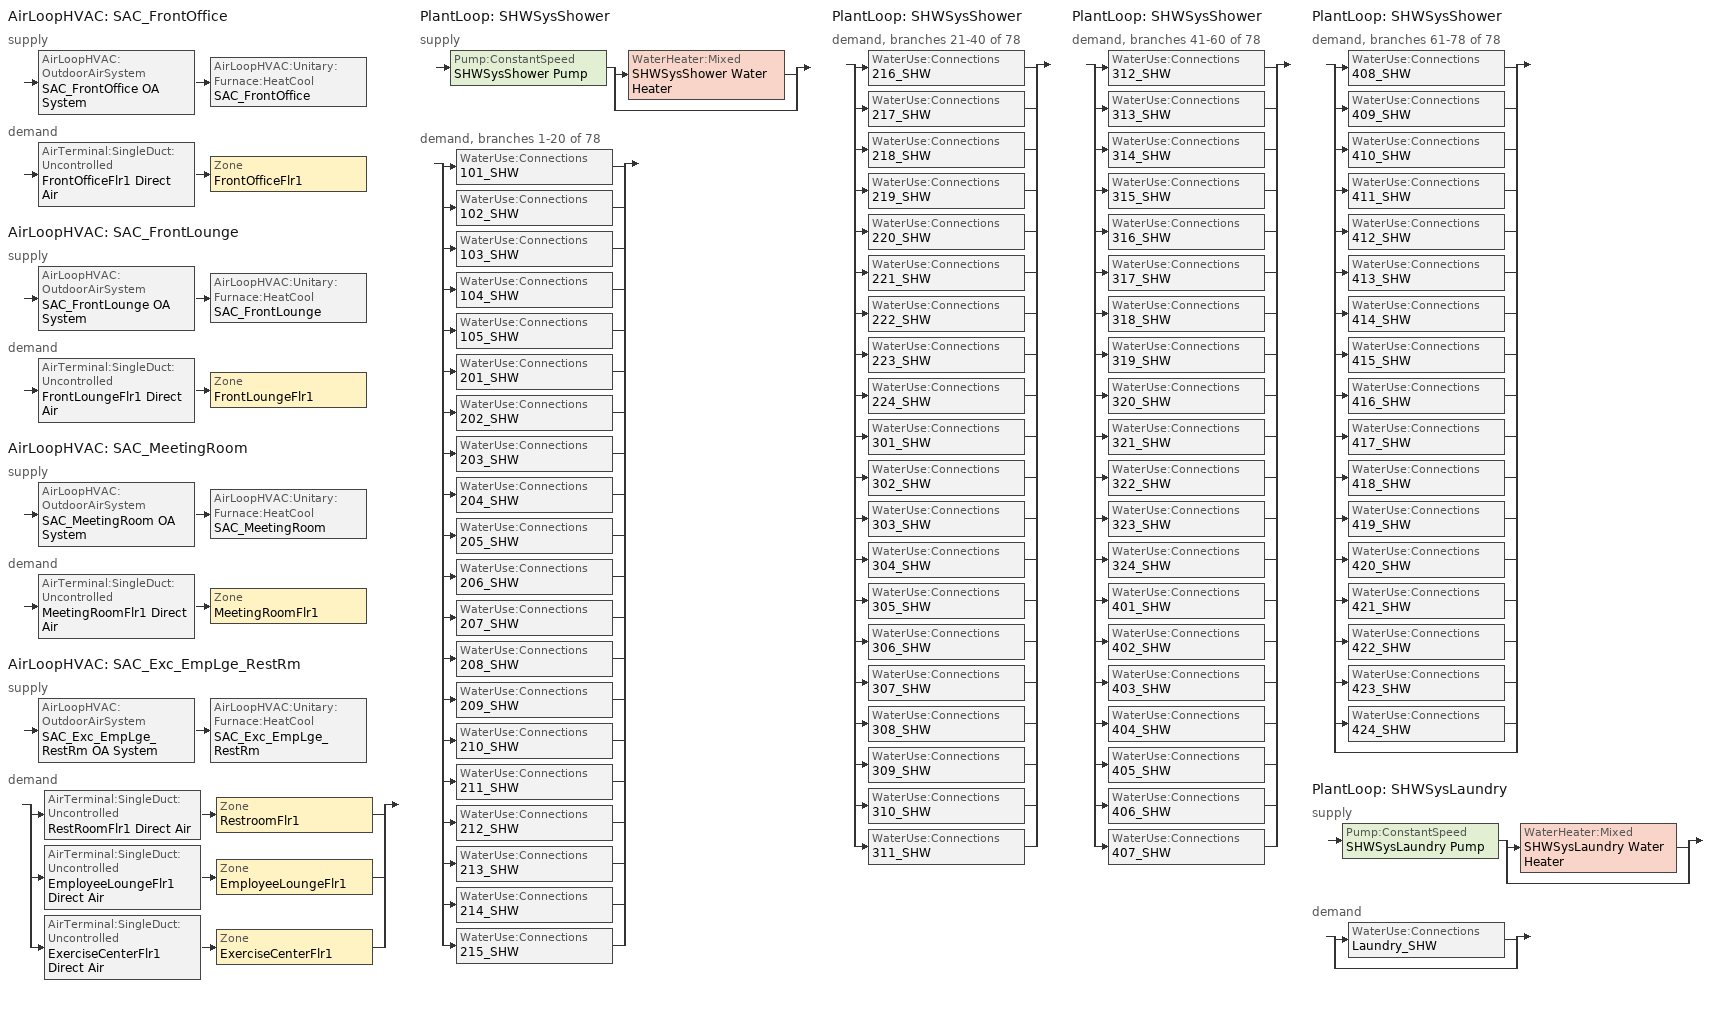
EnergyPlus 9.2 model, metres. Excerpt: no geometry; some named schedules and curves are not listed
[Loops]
AirLoopHVAC 'SAC_FrontOffice'
 supply: AirLoopHVAC:OutdoorAirSystem 'SAC_FrontOffice OA System' > AirLoopHVAC:Unitary:Furnace:HeatCool 'SAC_FrontOffice'
 demand: AirTerminal:SingleDuct:Uncontrolled 'FrontOfficeFlr1 Direct Air' > Zone 'FrontOfficeFlr1'
AirLoopHVAC 'SAC_FrontLounge'
 supply: AirLoopHVAC:OutdoorAirSystem 'SAC_FrontLounge OA System' > AirLoopHVAC:Unitary:Furnace:HeatCool 'SAC_FrontLounge'
 demand: AirTerminal:SingleDuct:Uncontrolled 'FrontLoungeFlr1 Direct Air' > Zone 'FrontLoungeFlr1'
AirLoopHVAC 'SAC_MeetingRoom'
 supply: AirLoopHVAC:OutdoorAirSystem 'SAC_MeetingRoom OA System' > AirLoopHVAC:Unitary:Furnace:HeatCool 'SAC_MeetingRoom'
 demand: AirTerminal:SingleDuct:Uncontrolled 'MeetingRoomFlr1 Direct Air' > Zone 'MeetingRoomFlr1'
AirLoopHVAC 'SAC_Exc_EmpLge_RestRm'
 supply: AirLoopHVAC:OutdoorAirSystem 'SAC_Exc_EmpLge_RestRm OA System' > AirLoopHVAC:Unitary:Furnace:HeatCool 'SAC_Exc_EmpLge_RestRm'
 demand: split
  | AirTerminal:SingleDuct:Uncontrolled 'RestRoomFlr1 Direct Air' > Zone 'RestroomFlr1'
  | AirTerminal:SingleDuct:Uncontrolled 'EmployeeLoungeFlr1 Direct Air' > Zone 'EmployeeLoungeFlr1'
  | AirTerminal:SingleDuct:Uncontrolled 'ExerciseCenterFlr1 Direct Air' > Zone 'ExerciseCenterFlr1'
PlantLoop 'SHWSysShower'
 supply: Pump:ConstantSpeed 'SHWSysShower Pump' > split
  | WaterHeater:Mixed 'SHWSysShower Water Heater'
  | bypass
 demand, branches 1-20 of 78: split
  | WaterUse:Connections '101_SHW'
  | WaterUse:Connections '102_SHW'
  | WaterUse:Connections '103_SHW'
  | WaterUse:Connections '104_SHW'
  | WaterUse:Connections '105_SHW'
  | WaterUse:Connections '201_SHW'
  | WaterUse:Connections '202_SHW'
  | WaterUse:Connections '203_SHW'
  | WaterUse:Connections '204_SHW'
  | WaterUse:Connections '205_SHW'
  | WaterUse:Connections '206_SHW'
  | WaterUse:Connections '207_SHW'
  | WaterUse:Connections '208_SHW'
  | WaterUse:Connections '209_SHW'
  | WaterUse:Connections '210_SHW'
  | WaterUse:Connections '211_SHW'
  | WaterUse:Connections '212_SHW'
  | WaterUse:Connections '213_SHW'
  | WaterUse:Connections '214_SHW'
  | WaterUse:Connections '215_SHW'
PlantLoop 'SHWSysShower'
 demand, branches 21-40 of 78: split
  | WaterUse:Connections '216_SHW'
  | WaterUse:Connections '217_SHW'
  | WaterUse:Connections '218_SHW'
  | WaterUse:Connections '219_SHW'
  | WaterUse:Connections '220_SHW'
  | WaterUse:Connections '221_SHW'
  | WaterUse:Connections '222_SHW'
  | WaterUse:Connections '223_SHW'
  | WaterUse:Connections '224_SHW'
  | WaterUse:Connections '301_SHW'
  | WaterUse:Connections '302_SHW'
  | WaterUse:Connections '303_SHW'
  | WaterUse:Connections '304_SHW'
  | WaterUse:Connections '305_SHW'
  | WaterUse:Connections '306_SHW'
  | WaterUse:Connections '307_SHW'
  | WaterUse:Connections '308_SHW'
  | WaterUse:Connections '309_SHW'
  | WaterUse:Connections '310_SHW'
  | WaterUse:Connections '311_SHW'
PlantLoop 'SHWSysShower'
 demand, branches 41-60 of 78: split
  | WaterUse:Connections '312_SHW'
  | WaterUse:Connections '313_SHW'
  | WaterUse:Connections '314_SHW'
  | WaterUse:Connections '315_SHW'
  | WaterUse:Connections '316_SHW'
  | WaterUse:Connections '317_SHW'
  | WaterUse:Connections '318_SHW'
  | WaterUse:Connections '319_SHW'
  | WaterUse:Connections '320_SHW'
  | WaterUse:Connections '321_SHW'
  | WaterUse:Connections '322_SHW'
  | WaterUse:Connections '323_SHW'
  | WaterUse:Connections '324_SHW'
  | WaterUse:Connections '401_SHW'
  | WaterUse:Connections '402_SHW'
  | WaterUse:Connections '403_SHW'
  | WaterUse:Connections '404_SHW'
  | WaterUse:Connections '405_SHW'
  | WaterUse:Connections '406_SHW'
  | WaterUse:Connections '407_SHW'
PlantLoop 'SHWSysShower'
 demand, branches 61-78 of 78: split
  | WaterUse:Connections '408_SHW'
  | WaterUse:Connections '409_SHW'
  | WaterUse:Connections '410_SHW'
  | WaterUse:Connections '411_SHW'
  | WaterUse:Connections '412_SHW'
  | WaterUse:Connections '413_SHW'
  | WaterUse:Connections '414_SHW'
  | WaterUse:Connections '415_SHW'
  | WaterUse:Connections '416_SHW'
  | WaterUse:Connections '417_SHW'
  | WaterUse:Connections '418_SHW'
  | WaterUse:Connections '419_SHW'
  | WaterUse:Connections '420_SHW'
  | WaterUse:Connections '421_SHW'
  | WaterUse:Connections '422_SHW'
  | WaterUse:Connections '423_SHW'
  | WaterUse:Connections '424_SHW'
  | bypass
PlantLoop 'SHWSysLaundry'
 supply: Pump:ConstantSpeed 'SHWSysLaundry Pump' > split
  | WaterHeater:Mixed 'SHWSysLaundry Water Heater'
  | bypass
 demand: split
  | WaterUse:Connections 'Laundry_SHW'
  | bypass
[DesignSpecification:OutdoorAir] Outdoor Air Method=Flow/Area; Outdoor Air Flow per Person {m3/s-person}=0; Outdoor Air Flow per Zone {m3/s}=0
Name | Outdoor Air Flow per Zone Floor Area {m3/s-m2}
SZ DSOA FrontLoungeFlr1 | 0.00144724
SZ DSOA RestroomFlr1 | 0
SZ DSOA MeetingRoomFlr1; SZ DSOA EmployeeLoungeFlr1 | 0.00157419
SZ DSOA ExerciseCenterFlr1 | 0.00132029
SZ DSOA FrontOfficeFlr1 | 0.000431633
[Sizing:Zone] Zone Cooling Design Supply Air Temperature Input Method=SupplyAirTemperature; Zone Cooling Design Supply Air Temperature {C}=14; Zone Heating Design Supply Air Temperature Input Method=SupplyAirTemperature; Zone Heating Design Supply Air Temperature {C}=50; Zone Cooling Design Supply Air Humidity Ratio {kgWater/kgDryAir}=0.008; Zone Heating Design Supply Air Humidity Ratio {kgWater/kgDryAir}=0.008; Cooling Design Air Flow Method=DesignDay; Cooling Design Air Flow Rate {m3/s}=0; Cooling Minimum Air Flow Fraction=0; Heating Design Air Flow Method=DesignDay; Heating Design Air Flow Rate {m3/s}=0; Heating Maximum Air Flow Fraction=0
Name | Design Specification Outdoor Air Object
FrontLoungeFlr1 | SZ DSOA FrontLoungeFlr1
RestroomFlr1 | SZ DSOA RestroomFlr1
MeetingRoomFlr1 | SZ DSOA MeetingRoomFlr1
EmployeeLoungeFlr1 | SZ DSOA EmployeeLoungeFlr1
ExerciseCenterFlr1 | SZ DSOA ExerciseCenterFlr1
FrontOfficeFlr1 | SZ DSOA FrontOfficeFlr1
[Sizing:System] Type of Load to Size On=Sensible; Design Outdoor Air Flow Rate {m3/s}=autosize; Central Heating Maximum System Air Flow Ratio=1; Preheat Design Temperature {C}=7; Preheat Design Humidity Ratio {kgWater/kgDryAir}=0.008; Precool Design Temperature {C}=11; Precool Design Humidity Ratio {kgWater/kgDryAir}=0.008; Central Cooling Design Supply Air Temperature {C}=12; Central Heating Design Supply Air Temperature {C}=50; Type of Zone Sum to Use=NonCoincident; 100% Outdoor Air in Cooling=No; 100% Outdoor Air in Heating=No; Central Cooling Design Supply Air Humidity Ratio {kgWater/kgDryAir}=0.008; Central Heating Design Supply Air Humidity Ratio {kgWater/kgDryAir}=0.008; Cooling Supply Air Flow Rate Method=DesignDay; Cooling Supply Air Flow Rate {m3/s}=0; Heating Supply Air Flow Rate Method=DesignDay; Heating Supply Air Flow Rate {m3/s}=0; System Outdoor Air Method=ZoneSum; Zone Maximum Outdoor Air Fraction=1; Cooling Design Capacity Method=CoolingDesignCapacity; Cooling Design Capacity {W}=autosize; Heating Design Capacity Method=HeatingDesignCapacity; Heating Design Capacity {W}=autosize; Central Cooling Capacity Control Method=OnOff
SAC_FrontOffice; SAC_FrontLounge; SAC_MeetingRoom; SAC_Exc_EmpLge_RestRm
[Sizing:Plant] Loop Type=Heating; Loop Design Temperature Difference {deltaC}=5
Name | Design Loop Exit Temperature {C}
SHWSysShower | 60
SHWSysLaundry | 82.22
[ZoneControl:Thermostat] Control Type Schedule=COMPACT HVAC-ALWAYS 4; Control 1=CommonArea Thermostat Dual SP Control
Name | Zone or ZoneList
FrontLoungeFlr1 Thermostat | FrontLoungeFlr1
RestRoomFlr1 Thermostat | RestRoomFlr1
MeetingRoomFlr1 Thermostat | MeetingRoomFlr1
EmployeeLoungeFlr1 Thermostat | EmployeeLoungeFlr1
ExerciseCenterFlr1 Thermostat | ExerciseCenterFlr1
FrontOfficeFlr1 Thermostat | FrontOfficeFlr1
[ThermostatSetpoint:DualSetpoint]
CommonArea Thermostat Dual SP Control: Heating Setpoint Temperature Schedule=CommonArea_HtgSP_Sch; Cooling Setpoint Temperature Schedule=CommonArea_ClgSP_Sch
[ZoneHVAC:PackagedTerminalAirConditioner] Availability Schedule=AlwaysOn; Fan Placement=DrawThrough
Name | Cooling Supply Air Flow Rate {m3/s} | Heating Supply Air Flow Rate {m3/s} | No Load Supply Air Flow Rate {m3/s} | Cooling Outdoor Air Flow Rate {m3/s} | Heating Outdoor Air Flow Rate {m3/s} | No Load Outdoor Air Flow Rate {m3/s} | Supply Air Fan | Heating Coil | Cooling Coil | Supply Air Fan Operating Mode Schedule
324 PTAC | 0.1298 | 0.1298 | 0.1298 | 0.0134777 | 0.0134777 | 0.0134777 | 324 PTAC Supply Fan | 324 PTAC Heating Coil | 324 PTAC Cooling Coil | Vac_Guestroom_Vent_Ctrl
401 PTAC | 0.1298 | 0.1298 | 0.1298 | 0.0134777 | 0.0134777 | 0.0134777 | 401 PTAC Supply Fan | 401 PTAC Heating Coil | 401 PTAC Cooling Coil | Occ_Guestroom_Vent_Ctrl
402_405 PTAC | 0.5192 | 0.5192 | 0.5192 | 0.0539108 | 0.0539108 | 0.0539108 | 402_405 PTAC Supply Fan | 402_405 PTAC Heating Coil | 402_405 PTAC Cooling Coil | Vac_Guestroom_Vent_Ctrl
406_408 PTAC | 0.3894 | 0.3894 | 0.3894 | 0.0427312 | 0.0427312 | 0.0427312 | 406_408 PTAC Supply Fan | 406_408 PTAC Heating Coil | 406_408 PTAC Cooling Coil | Vac_Guestroom_Vent_Ctrl
409_412 PTAC | 0.5192 | 0.5192 | 0.5192 | 0.0539108 | 0.0539108 | 0.0539108 | 409_412 PTAC Supply Fan | 409_412 PTAC Heating Coil | 409_412 PTAC Cooling Coil | Occ_Guestroom_Vent_Ctrl
413 PTAC | 0.1298 | 0.1298 | 0.1298 | 0.0134777 | 0.0134777 | 0.0134777 | 413 PTAC Supply Fan | 413 PTAC Heating Coil | 413 PTAC Cooling Coil | Vac_Guestroom_Vent_Ctrl
414 PTAC | 0.1298 | 0.1298 | 0.1298 | 0.0134777 | 0.0134777 | 0.0134777 | 414 PTAC Supply Fan | 414 PTAC Heating Coil | 414 PTAC Cooling Coil | Vac_Guestroom_Vent_Ctrl
415_418 PTAC | 0.5192 | 0.5192 | 0.5192 | 0.0539108 | 0.0539108 | 0.0539108 | 415_418 PTAC Supply Fan | 415_418 PTAC Heating Coil | 415_418 PTAC Cooling Coil | Occ_Guestroom_Vent_Ctrl
419 PTAC | 0.1298 | 0.1298 | 0.1298 | 0.0134777 | 0.0134777 | 0.0134777 | 419 PTAC Supply Fan | 419 PTAC Heating Coil | 419 PTAC Cooling Coil | Occ_Guestroom_Vent_Ctrl
420_423 PTAC | 0.5192 | 0.5192 | 0.5192 | 0.0539108 | 0.0539108 | 0.0539108 | 420_423 PTAC Supply Fan | 420_423 PTAC Heating Coil | 420_423 PTAC Cooling Coil | Occ_Guestroom_Vent_Ctrl
424 PTAC | 0.1298 | 0.1298 | 0.1298 | 0.0134777 | 0.0134777 | 0.0134777 | 424 PTAC Supply Fan | 424 PTAC Heating Coil | 424 PTAC Cooling Coil | Occ_Guestroom_Vent_Ctrl
CorridorFlr1 PTAC | 0.1298 | 0.1298 | 0.1298 | 0.0458699 | 0.0458699 | 0.0458699 | CorridorFlr1 PTAC Supply Fan | CorridorFlr1 PTAC Heating Coil | CorridorFlr1 PTAC Cooling Coil | AlwaysOn
CorridorFlr2 PTAC | 0.1298 | 0.1298 | 0.1298 | 0.0382254 | 0.0382254 | 0.0382254 | CorridorFlr2 PTAC Supply Fan | CorridorFlr2 PTAC Heating Coil | CorridorFlr2 PTAC Cooling Coil | AlwaysOn
CorridorFlr3 PTAC | 0.1298 | 0.1298 | 0.1298 | 0.0382254 | 0.0382254 | 0.0382254 | CorridorFlr3 PTAC Supply Fan | CorridorFlr3 PTAC Heating Coil | CorridorFlr3 PTAC Cooling Coil | AlwaysOn
CorridorFlr4 PTAC | 0.1298 | 0.1298 | 0.1298 | 0.0382254 | 0.0382254 | 0.0382254 | CorridorFlr4 PTAC Supply Fan | CorridorFlr4 PTAC Heating Coil | CorridorFlr4 PTAC Cooling Coil | AlwaysOn
[ZoneHVAC:UnitHeater] Availability Schedule=AlwaysOn; Maximum Supply Air Flow Rate {m3/s}=autosize; Supply Air Fan Operation During No Heating=Yes; Heating Convergence Tolerance=0.001
Name | Supply Air Fan | Heating Coil
MechRm UnitHeater | MechRmUnitHeaterFan | MechRmUnitHeaterHeatingCoil
RearStairsFlr1 UnitHeater | RearStairsFlr1UnitHeaterFan | RearStairsFlr1UnitHeaterHeatingCoil
FrontStairsFlr1 UnitHeater | FrontStairsFlr1UnitHeaterFan | FrontStairsFlr1UnitHeaterHeatingCoil
RearStairsFlr2 UnitHeater | RearStairsFlr2UnitHeaterFan | RearStairsFlr2UnitHeaterHeatingCoil
FrontStairsFlr2 UnitHeater | FrontStairsFlr2UnitHeaterFan | FrontStairsFlr2UnitHeaterHeatingCoil
RearStairsFlr3 UnitHeater | RearStairsFlr3UnitHeaterFan | RearStairsFlr3UnitHeaterHeatingCoil
FrontStairsFlr3 UnitHeater | FrontStairsFlr3UnitHeaterFan | FrontStairsFlr3UnitHeaterHeatingCoil
RearStairsFlr4 UnitHeater | RearStairsFlr4UnitHeaterFan | RearStairsFlr4UnitHeaterHeatingCoil
FrontStairsFlr4 UnitHeater | FrontStairsFlr4UnitHeaterFan | FrontStairsFlr4UnitHeaterHeatingCoil
[AirTerminal:SingleDuct:Uncontrolled] Availability Schedule=COMPACT HVAC-ALWAYS 1; Maximum Air Flow Rate {m3/s}=autosize
FrontLoungeFlr1 Direct Air; RestRoomFlr1 Direct Air; MeetingRoomFlr1 Direct Air; EmployeeLoungeFlr1 Direct Air; ExerciseCenterFlr1 Direct Air; FrontOfficeFlr1 Direct Air
[Zone equipment]
FrontLoungeFlr1: FrontLoungeFlr1 Direct Air
RestRoomFlr1: RestRoomFlr1 Direct Air
MeetingRoomFlr1: MeetingRoomFlr1 Direct Air
EmployeeLoungeFlr1: EmployeeLoungeFlr1 Direct Air
ExerciseCenterFlr1: ExerciseCenterFlr1 Direct Air
FrontOfficeFlr1: FrontOfficeFlr1 Direct Air
[Fan:ConstantVolume] Availability Schedule=AlwaysOn; Maximum Flow Rate {m3/s}=autosize; Motor In Airstream Fraction=1
Name | Fan Total Efficiency | Pressure Rise {Pa} | Motor Efficiency
MechRmUnitHeaterFan; RearStairsFlr1UnitHeaterFan; FrontStairsFlr1UnitHeaterFan; RearStairsFlr2UnitHeaterFan; FrontStairsFlr2UnitHeaterFan; RearStairsFlr3UnitHeaterFan; FrontStairsFlr3UnitHeaterFan; RearStairsFlr4UnitHeaterFan; FrontStairsFlr4UnitHeaterFan | 0.536 | 49.8 | 0.825
SAC_FrontOffice Supply Fan | 0.55575 | 622.5 | 0.855
SAC_FrontLounge Supply Fan; SAC_Exc_EmpLge_RestRm Supply Fan | 0.56225 | 622.5 | 0.865
[Fan:OnOff] Availability Schedule=AlwaysOn; Motor In Airstream Fraction=1
Name | Fan Total Efficiency | Pressure Rise {Pa} | Maximum Flow Rate {m3/s} | Motor Efficiency | Fan Efficiency Ratio Function of Speed Ratio Curve
101 PTAC Supply Fan; 102 PTAC Supply Fan; 103 PTAC Supply Fan; 104 PTAC Supply Fan; 105 PTAC Supply Fan; 201 PTAC Supply Fan; 213 PTAC Supply Fan; 214 PTAC Supply Fan; 219 PTAC Supply Fan; 224 PTAC Supply Fan; 301 PTAC Supply Fan; 313 PTAC Supply Fan; 314 PTAC Supply Fan; 319 PTAC Supply Fan; 324 PTAC Supply Fan; 401 PTAC Supply Fan; 413 PTAC Supply Fan; 414 PTAC Supply Fan; 419 PTAC Supply Fan; 424 PTAC Supply Fan; CorridorFlr1 PTAC Supply Fan; CorridorFlr2 PTAC Supply Fan; CorridorFlr3 PTAC Supply Fan; CorridorFlr4 PTAC Supply Fan | 0.52 | 331.17 | 0.13 | 0.8
202_205 PTAC Supply Fan; 209_212 PTAC Supply Fan; 215_218 PTAC Supply Fan; 220_223 PTAC Supply Fan; 302_305 PTAC Supply Fan; 309_312 PTAC Supply Fan; 315_318 PTAC Supply Fan; 320_323 PTAC Supply Fan; 402_405 PTAC Supply Fan; 409_412 PTAC Supply Fan; 415_418 PTAC Supply Fan; 420_423 PTAC Supply Fan | 0.52 | 331.17 | 0.52 | 0.8
206_208 PTAC Supply Fan; 306_308 PTAC Supply Fan; 406_408 PTAC Supply Fan | 0.52 | 331.17 | 0.39 | 0.8
SAC_MeetingRoom Supply Fan | 0.55575 | 622.5 | autosize | 0.855 | 0.55575
[Coil:Cooling:DX:SingleSpeed] Gross Rated Sensible Heat Ratio=autosize; Nominal Time for Condensate Removal to Begin {s}=0; Ratio of Initial Moisture Evaporation Rate and Steady State Latent Capacity=0; Maximum Cycling Rate {cycles/hr}=0; Latent Capacity Time Constant {s}=0; Condenser Type=AirCooled; Evaporative Condenser Effectiveness=0; Evaporative Condenser Pump Rated Power Consumption {W}=0; Crankcase Heater Capacity {W}=0; Maximum Outdoor Dry-Bulb Temperature for Crankcase Heater Operation {C}=10
Name | Availability Schedule | Gross Rated Total Cooling Capacity {W} | Gross Rated Cooling COP {W/W} | Rated Air Flow Rate {m3/s} | Total Cooling Capacity Function of Temperature Curve | Total Cooling Capacity Function of Flow Fraction Curve | Energy Input Ratio Function of Temperature Curve | Energy Input Ratio Function of Flow Fraction Curve | Part Load Fraction Correlation Curve
101 PTAC Cooling Coil; 102 PTAC Cooling Coil; 103 PTAC Cooling Coil; 104 PTAC Cooling Coil; 105 PTAC Cooling Coil; 201 PTAC Cooling Coil; 213 PTAC Cooling Coil; 214 PTAC Cooling Coil; 219 PTAC Cooling Coil; 224 PTAC Cooling Coil; 301 PTAC Cooling Coil; 313 PTAC Cooling Coil; 314 PTAC Cooling Coil; 319 PTAC Cooling Coil; 324 PTAC Cooling Coil; 401 PTAC Cooling Coil; 413 PTAC Cooling Coil; 414 PTAC Cooling Coil; 419 PTAC Cooling Coil; 424 PTAC Cooling Coil; CorridorFlr1 PTAC Cooling Coil; CorridorFlr2 PTAC Cooling Coil; CorridorFlr3 PTAC Cooling Coil; CorridorFlr4 PTAC Cooling Coil | COMPACT HVAC-ALWAYS 1 | 2637.75 | 3.81 | 0.1298 | PTAC Cooling Coil Cap-FT | PTAC Cooling Coil Cap-FF | PTAC Cooling Coil EIR-FT | PTAC Cooling Coil EIR-FF | PTAC Cooling Coil PLF-FPLR
202_205 PTAC Cooling Coil; 209_212 PTAC Cooling Coil; 215_218 PTAC Cooling Coil; 220_223 PTAC Cooling Coil; 302_305 PTAC Cooling Coil; 309_312 PTAC Cooling Coil; 315_318 PTAC Cooling Coil; 320_323 PTAC Cooling Coil; 402_405 PTAC Cooling Coil; 409_412 PTAC Cooling Coil; 415_418 PTAC Cooling Coil; 420_423 PTAC Cooling Coil | COMPACT HVAC-ALWAYS 1 | 10551 | 3.81 | 0.5192 | PTAC Cooling Coil Cap-FT | PTAC Cooling Coil Cap-FF | PTAC Cooling Coil EIR-FT | PTAC Cooling Coil EIR-FF | PTAC Cooling Coil PLF-FPLR
206_208 PTAC Cooling Coil; 306_308 PTAC Cooling Coil; 406_408 PTAC Cooling Coil | COMPACT HVAC-ALWAYS 1 | 7913.25 | 3.81 | 0.3894 | PTAC Cooling Coil Cap-FT | PTAC Cooling Coil Cap-FF | PTAC Cooling Coil EIR-FT | PTAC Cooling Coil EIR-FF | PTAC Cooling Coil PLF-FPLR
SAC_FrontOffice Cooling Coil; SAC_FrontLounge Cooling Coil; SAC_MeetingRoom Cooling Coil; SAC_Exc_EmpLge_RestRm Cooling Coil | AlwaysOn | autosize | 4.11713 | autosize | SAC DX Cooling Coil Cap-FT | SAC DX Cooling Coil Cap-FF | SAC DX Cooling Coil EIR-FT | SAC DX Cooling Coil EIR-FF | SAC DX Cooling Coil PLF-FPLR
[Coil:Heating:Electric] Availability Schedule=COMPACT HVAC-ALWAYS 1; Efficiency=1; Nominal Capacity {W}=autosize
101 PTAC Heating Coil; 102 PTAC Heating Coil; 103 PTAC Heating Coil; 104 PTAC Heating Coil; 105 PTAC Heating Coil; 201 PTAC Heating Coil; 202_205 PTAC Heating Coil; 206_208 PTAC Heating Coil; 209_212 PTAC Heating Coil; 213 PTAC Heating Coil; 214 PTAC Heating Coil; 215_218 PTAC Heating Coil; 219 PTAC Heating Coil; 220_223 PTAC Heating Coil; 224 PTAC Heating Coil; 301 PTAC Heating Coil; 302_305 PTAC Heating Coil; 306_308 PTAC Heating Coil; 309_312 PTAC Heating Coil; 313 PTAC Heating Coil; 314 PTAC Heating Coil; 315_318 PTAC Heating Coil; 319 PTAC Heating Coil; 320_323 PTAC Heating Coil; 324 PTAC Heating Coil; 401 PTAC Heating Coil; 402_405 PTAC Heating Coil; 406_408 PTAC Heating Coil; 409_412 PTAC Heating Coil; 413 PTAC Heating Coil; 414 PTAC Heating Coil; 415_418 PTAC Heating Coil; 419 PTAC Heating Coil; 420_423 PTAC Heating Coil; 424 PTAC Heating Coil; CorridorFlr1 PTAC Heating Coil; CorridorFlr2 PTAC Heating Coil; CorridorFlr3 PTAC Heating Coil; CorridorFlr4 PTAC Heating Coil; MechRmUnitHeaterHeatingCoil; RearStairsFlr1UnitHeaterHeatingCoil; FrontStairsFlr1UnitHeaterHeatingCoil; RearStairsFlr2UnitHeaterHeatingCoil; FrontStairsFlr2UnitHeaterHeatingCoil; RearStairsFlr3UnitHeaterHeatingCoil; FrontStairsFlr3UnitHeaterHeatingCoil; RearStairsFlr4UnitHeaterHeatingCoil; FrontStairsFlr4UnitHeaterHeatingCoil
[Coil:Heating:Fuel] Availability Schedule=AlwaysOn; Fuel Type=NaturalGas; Burner Efficiency=0.8; Nominal Capacity {W}=autosize; Parasitic Electric Load {W}=0; Part Load Fraction Correlation Curve=SAC Heating Coil PLF-FPLR; Parasitic Fuel Load {W}=0
SAC_FrontOffice Heating Coil; SAC_FrontLounge Heating Coil; SAC_MeetingRoom Heating Coil; SAC_Exc_EmpLge_RestRm Heating Coil
[AirLoopHVAC:Unitary:Furnace:HeatCool] Availability Schedule=COMPACT HVAC-ALWAYS 1; Maximum Supply Air Temperature {C}=80; Cooling Supply Air Flow Rate {m3/s}=autosize; Heating Supply Air Flow Rate {m3/s}=autosize; No Load Supply Air Flow Rate {m3/s}=autosize; Fan Placement=BlowThrough; Dehumidification Control Type=None
Name | Supply Air Fan Operating Mode Schedule | Controlling Zone or Thermostat Location | Supply Fan | Heating Coil | Cooling Coil
SAC_FrontOffice | COMPACT HVAC-ALWAYS 1 | FrontOfficeFlr1 | SAC_FrontOffice Supply Fan | SAC_FrontOffice Heating Coil | SAC_FrontOffice Cooling Coil
SAC_FrontLounge | COMPACT HVAC-ALWAYS 1 | FrontLoungeFlr1 | SAC_FrontLounge Supply Fan | SAC_FrontLounge Heating Coil | SAC_FrontLounge Cooling Coil
SAC_MeetingRoom | Off During Unoccupied Period | MeetingRoomFlr1 | SAC_MeetingRoom Supply Fan | SAC_MeetingRoom Heating Coil | SAC_MeetingRoom Cooling Coil
SAC_Exc_EmpLge_RestRm | COMPACT HVAC-ALWAYS 1 | ExerciseCenterFlr1 | SAC_Exc_EmpLge_RestRm Supply Fan | SAC_Exc_EmpLge_RestRm Heating Coil | SAC_Exc_EmpLge_RestRm Cooling Coil
[Controller:OutdoorAir] Minimum Outdoor Air Flow Rate {m3/s}=autosize; Maximum Outdoor Air Flow Rate {m3/s}=autosize; Economizer Control Type=NoEconomizer; Economizer Control Action Type=ModulateFlow; Lockout Type=NoLockout; Minimum Limit Type=FixedMinimum; Minimum Outdoor Air Schedule=MinOA_MotorizedDamper_Sched
Name | Maximum Fraction of Outdoor Air Schedule
SAC_FrontOffice OA Controller | SAC_FO_Timestep_Econ_Eff_SCH
SAC_FrontLounge OA Controller | SAC_FL_Timestep_Econ_Eff_SCH
SAC_MeetingRoom OA Controller | SAC_MR_Timestep_Econ_Eff_SCH
SAC_Exc_EmpLge_RestRm OA Controller | SAC_Exc_Timestep_Econ_Eff_SCH
[AirLoopHVAC] Design Supply Air Flow Rate {m3/s}=autosize
SAC_FrontOffice; SAC_FrontLounge; SAC_MeetingRoom; SAC_Exc_EmpLge_RestRm
[Pump:ConstantSpeed] Design Power Consumption {W}=AUTOSIZE; Fraction of Motor Inefficiencies to Fluid Stream=0; Pump Control Type=Intermittent
Name | Design Flow Rate {m3/s} | Design Pump Head {Pa} | Motor Efficiency
SHWSysShower Pump | AUTOSIZE | 29891 | 0.85
SHWSysLaundry Pump | autosize | 0.001 | 0.3
[WaterHeater:Mixed] Deadband Temperature Difference {deltaC}=2; Maximum Temperature Limit {C}=82.2222; Heater Control Type=Cycle; Heater Fuel Type=NATURALGAS; Off Cycle Parasitic Fuel Type=NATURALGAS; Off Cycle Parasitic Heat Fraction to Tank=0.8; On Cycle Parasitic Fuel Type=NATURALGAS; Ambient Temperature Indicator=zone; Use Side Effectiveness=1; Source Side Effectiveness=1; Use Side Design Flow Rate {m3/s}=AUTOSIZE; Source Side Design Flow Rate {m3/s}=AUTOSIZE; Indirect Water Heating Recovery Time {hr}=1.5
Name | Tank Volume {m3} | Setpoint Temperature Schedule | Heater Maximum Capacity {W} | Heater Thermal Efficiency | Off Cycle Parasitic Fuel Consumption Rate {W} | On Cycle Parasitic Fuel Consumption Rate {W} | Ambient Temperature Zone | Off Cycle Loss Coefficient to Ambient Temperature {W/K} | On Cycle Loss Coefficient to Ambient Temperature {W/K} | Peak Use Flow Rate {m3/s}
SHWSysShower Water Heater | 1.135624 | SHWSysShower Water Heater Setpoint Temperature Schedule | 87921.32 | 0.803989 | 7231.83 | 7231.83 | MECHANICALROOMFLR1 | 11.2541 | 11.2541
SHWSysLaundry Water Heater | 0.757082 | SHWSysLaundry Water Heater Setpoint Temperature Schedule | 58614.21 | 0.805127 | 0 |  | LAUNDRYROOMFLR1 | 9.64329 | 9.64329 | 0
[PlantLoop] Fluid Type=WATER; Minimum Loop Temperature {C}=10; Maximum Loop Flow Rate {m3/s}=AUTOSIZE; Minimum Loop Flow Rate {m3/s}=0; Plant Loop Volume {m3}=AUTOSIZE; Load Distribution Scheme=Optimal
Name | Plant Equipment Operation Scheme | Maximum Loop Temperature {C}
SHWSysShower | SHWSysShower Loop Operation Scheme List | 60
SHWSysLaundry | SHWSysLaundry Loop Operation Scheme List | 82.22
[PlantEquipmentList]
SHWSysShower Equipment List: SHWSysShower Water Heater
SHWSysLaundry Equipment List: SHWSysLaundry Water Heater
[PlantEquipmentOperation:HeatingLoad] Load Range 1 Lower Limit {W}=0; Load Range 1 Upper Limit {W}=1000000000000000
Name | Range 1 Equipment List
SHWSysShower Operation Scheme | SHWSysShower Equipment List
SHWSysLaundry Operation Scheme | SHWSysLaundry Equipment List
[PlantEquipmentOperationSchemes] Control Scheme 1 Schedule=PlantOnSched
Name | Control Scheme 1
SHWSysShower Loop Operation Scheme List | SHWSysShower Operation Scheme
SHWSysLaundry Loop Operation Scheme List | SHWSysLaundry Operation Scheme
[EnergyManagementSystem:Sensor]
Name | Output:Variable or Output:Meter | Output:Variable or Output:Meter Index Key
OAT_F | Site Outdoor Air Drybulb Temperature
OAwb_F | Site Outdoor Air Wetbulb Temperature | *
SAC_FL_OASch; SAC_Exc_OASch; SAC_FO_OASch; SAC_MR_OASch | Schedule Value | MinOA_MotorizedDamper_Sched
SAC_FL_OAFlowMass | System Node Mass Flow Rate | SAC_FrontLounge Outside Air Inlet
SAC_FL_DAT_Rqd | System Node Setpoint Temperature | SAC_FrontLounge Air Loop Outlet
SAC_Exc_OAFlowMass | System Node Mass Flow Rate | SAC_Exc_EmpLge_RestRm Outside Air Inlet
SAC_Exc_DAT_Rqd | System Node Setpoint Temperature | SAC_Exc_EmpLge_RestRm Air Loop Outlet
SAC_FO_OAFlowMass | System Node Mass Flow Rate | SAC_FrontOffice Outside Air Inlet
SAC_FO_DAT_Rqd | System Node Setpoint Temperature | SAC_FrontOffice Air Loop Outlet
SAC_MR_OAFlowMass | System Node Mass Flow Rate | SAC_MeetingRoom Outside Air Inlet
SAC_MR_DAT_Rqd | System Node Setpoint Temperature | SAC_MeetingRoom Air Loop Outlet
[EnergyManagementSystem:Actuator] Actuated Component Control Type=Schedule Value
Name | Actuated Component Unique | Actuated Component Type
SAC_FL_Timestep_Econ_Eff | SAC_FL_Timestep_Econ_Eff_SCH | Schedule:Constant
SAC_Exc_Timestep_Econ_Eff | SAC_Exc_Timestep_Econ_Eff_SCH | Schedule:Constant
SAC_FO_Timestep_Econ_Eff | SAC_FO_Timestep_Econ_Eff_SCH | Schedule:Constant
SAC_MR_Timestep_Econ_Eff | SAC_MR_Timestep_Econ_Eff_SCH | Schedule:Constant
S_Guestroom_CLGSETP_Vent_CTRL | S Adva_OccGuestRoom_ClgSP_Sch | Schedule:Compact
S_Guestroom_HTGSETP_Vent_CTRL | S Adva_OccGuestRoom_HtgSP_Sch | Schedule:Compact
N_Guestroom_CLGSETP_Vent_CTRL | N Adva_OccGuestRoom_ClgSP_Sch | Schedule:Compact
N_Guestroom_HTGSETP_Vent_CTRL | N Adva_OccGuestRoom_HtgSP_Sch | Schedule:Compact
[EnergyManagementSystem:ProgramCallingManager]
SAC_FL_Set_Number_of_Stages_CallingManager: BeginNewEnvironment; SAC_FL_Set_Number_of_Stages
SAC_FL_ECO_Manager: InsideHVACSystemIterationLoop; SAC_FL_Economizer_CTRL_Prog
SAC_Exc_Set_Number_of_Stages_CallingManager: BeginNewEnvironment; SAC_Exc_Set_Number_of_Stages
SAC_Exc_ECO_Manager: InsideHVACSystemIterationLoop; SAC_Exc_Economizer_CTRL_Prog
SAC_FO_Set_Number_of_Stages_CallingManager: BeginNewEnvironment; SAC_FO_Set_Number_of_Stages
SAC_FO_ECO_Manager: InsideHVACSystemIterationLoop; SAC_FO_Economizer_CTRL_Prog
SAC_MR_Set_Number_of_Stages_CallingManager: BeginNewEnvironment; SAC_MR_Set_Number_of_Stages
SAC_MR_ECO_Manager: InsideHVACSystemIterationLoop; SAC_MR_Economizer_CTRL_Prog
Vent_Thermostat_Reset: BeginTimestepBeforePredictor; Vent_Program_N_Guestroom; Vent_Program_S_Guestroom
[EnergyManagementSystem:Program]
SAC_FL_Economizer_CTRL_Prog: SET SAC_FL_Timestep_Econ_Eff = 0.7; SET SAC_FL_MaxE = 0.7; SET SAC_FL_DAT_Rqd = (SAC_FL_DAT_Rqd*1.8) +32; SET OAT_F = (OAT_F*1.8) +32; SET OAwb_F = (OAwb_F*1.8) +32; IF SAC_FL_OAFlowMass > (SAC_FL_OADesignMass * SAC_FL_OASch); SET SAC_FL_Econo_Active = 1; ELSE; SET SAC_FL_Econo_Active = 0; ENDIF; SET SAC_FL_dT_Needed = 75 - SAC_FL_DAT_Rqd; SET SAC_FL_Cool_Des_dT = ((98*0.15) + (75*(1-0.15))) - 55; SET SAC_FL_Cool_Load = SAC_FL_dT_Needed/ SAC_FL_Cool_Des_dT; IF SAC_FL_Cool_Load > 1; SET SAC_FL_Cool_Load = 1; ELSEIF SAC_FL_Cool_Load < 0; SET SAC_FL_Cool_Load = 0; ENDIF; IF SAC_FL_Econo_Active == 1; SET SAC_FL_Stage = SAC_FL_Number_of_Stages; IF SAC_FL_Stage == 2; IF SAC_FL_Cool_Load < 0.6; SET SAC_FL_Timestep_Econ_Eff = SAC_FL_MaxE; ELSE; SET SAC_FL_ECO_Eff = 0-2.18919863612305; SET SAC_FL_ECO_Eff = SAC_FL_ECO_Eff + (0-0.674461284910428 * SAC_FL_Cool_Load); SET SAC_FL_ECO_Eff = SAC_FL_ECO_Eff + (0.000459106275872404 * (OAT_F^2)); SET SAC_FL_ECO_Eff = SAC_FL_ECO_Eff + (0-0.00000484778537945252 * (OAT_F^3)); SET SAC_FL_ECO_Eff = SAC_FL_ECO_Eff + (0.182915713033586 * OAwb_F); SET SAC_FL_ECO_Eff = SAC_FL_ECO_Eff + (0-0.00382838660261133 * (OAwb_F^2)); SET SAC_FL_ECO_Eff = SAC_FL_ECO_Eff + (0.0000255567460240583 * (OAwb_F^3)); SET SAC_FL_Timestep_Econ_Eff = SAC_FL_ECO_Eff; ENDIF; ELSE; SET SAC_FL_ECO_Eff = 2.36337942464462; SET SAC_FL_ECO_Eff = SAC_FL_ECO_Eff + (0-0.409939515512619 * SAC_FL_Cool_Load); SET SAC_FL_ECO_Eff = SAC_FL_ECO_Eff + (0-0.0565205596792225 * OAwb_F); SET SAC_FL_ECO_Eff = SAC_FL_ECO_Eff + (0-0.0000632612294169389 * (OAT_F^2)); SET SAC_FL_Timestep_Econ_Eff = SAC_FL_ECO_Eff + (0.000571724868775081 * (OAwb_F^2)); ENDIF; IF SAC_FL_Timestep_Econ_Eff > SAC_FL_MaxE; SET SAC_FL_Timestep_Econ_Eff = SAC_FL_MaxE; ELSEIF SAC_FL_Timestep_Econ_Eff < (SAC_FL_OADesignMass * SAC_FL_OASch); SET SAC_FL_Timestep_Econ_Eff = (SAC_FL_OADesignMass * SAC_FL_OASch); ENDIF; ENDIF
SAC_FL_Set_Number_of_Stages: SET SAC_FL_Number_of_Stages = 1
SAC_Exc_Economizer_CTRL_Prog: SET SAC_Exc_Timestep_Econ_Eff = 0.7; SET SAC_Exc_MaxE = 0.7; SET SAC_Exc_DAT_Rqd = (SAC_Exc_DAT_Rqd*1.8) +32; SET OAT_F = (OAT_F*1.8) +32; SET OAwb_F = (OAwb_F*1.8) +32; IF SAC_Exc_OAFlowMass > (SAC_Exc_OADesignMass * SAC_Exc_OASch); SET SAC_Exc_Econo_Active = 1; ELSE; SET SAC_Exc_Econo_Active = 0; ENDIF; SET SAC_Exc_dT_Needed = 75 - SAC_Exc_DAT_Rqd; SET SAC_Exc_Cool_Des_dT = ((98*0.15) + (75*(1-0.15))) - 55; SET SAC_Exc_Cool_Load = SAC_Exc_dT_Needed/ SAC_Exc_Cool_Des_dT; IF SAC_Exc_Cool_Load > 1; SET SAC_Exc_Cool_Load = 1; ELSEIF SAC_Exc_Cool_Load < 0; SET SAC_Exc_Cool_Load = 0; ENDIF; IF SAC_Exc_Econo_Active == 1; SET SAC_Exc_Stage = SAC_Exc_Number_of_Stages; IF SAC_Exc_Stage == 2; IF SAC_Exc_Cool_Load < 0.6; SET SAC_Exc_Timestep_Econ_Eff = SAC_Exc_MaxE; ELSE; SET SAC_Exc_ECO_Eff = 0-2.18919863612305; SET SAC_Exc_ECO_Eff = SAC_Exc_ECO_Eff + (0-0.674461284910428 * SAC_Exc_Cool_Load); SET SAC_Exc_ECO_Eff = SAC_Exc_ECO_Eff + (0.000459106275872404 * (OAT_F^2)); SET SAC_Exc_ECO_Eff = SAC_Exc_ECO_Eff + (0-0.00000484778537945252 * (OAT_F^3)); SET SAC_Exc_ECO_Eff = SAC_Exc_ECO_Eff + (0.182915713033586 * OAwb_F); SET SAC_Exc_ECO_Eff = SAC_Exc_ECO_Eff + (0-0.00382838660261133 * (OAwb_F^2)); SET SAC_Exc_ECO_Eff = SAC_Exc_ECO_Eff + (0.0000255567460240583 * (OAwb_F^3)); SET SAC_Exc_Timestep_Econ_Eff = SAC_Exc_ECO_Eff; ENDIF; ELSE; SET SAC_Exc_ECO_Eff = 2.36337942464462; SET SAC_Exc_ECO_Eff = SAC_Exc_ECO_Eff + (0-0.409939515512619 * SAC_Exc_Cool_Load); SET SAC_Exc_ECO_Eff = SAC_Exc_ECO_Eff + (0-0.0565205596792225 * OAwb_F); SET SAC_Exc_ECO_Eff = SAC_Exc_ECO_Eff + (0-0.0000632612294169389 * (OAT_F^2)); SET SAC_Exc_Timestep_Econ_Eff = SAC_Exc_ECO_Eff + (0.000571724868775081 * (OAwb_F^2)); ENDIF; IF SAC_Exc_Timestep_Econ_Eff > SAC_Exc_MaxE; SET SAC_Exc_Timestep_Econ_Eff = SAC_Exc_MaxE; ELSEIF SAC_Exc_Timestep_Econ_Eff < (SAC_Exc_OADesignMass * SAC_Exc_OASch); SET SAC_Exc_Timestep_Econ_Eff = (SAC_Exc_OADesignMass * SAC_Exc_OASch); ENDIF; ENDIF
SAC_Exc_Set_Number_of_Stages: SET SAC_Exc_Number_of_Stages = 1
SAC_FO_Economizer_CTRL_Prog: SET SAC_FO_Timestep_Econ_Eff = 0.7; SET SAC_FO_MaxE = 0.7; SET SAC_FO_DAT_Rqd = (SAC_FO_DAT_Rqd*1.8) +32; SET OAT_F = (OAT_F*1.8) +32; SET OAwb_F = (OAwb_F*1.8) +32; IF SAC_FO_OAFlowMass > (SAC_FO_OADesignMass * SAC_FO_OASch); SET SAC_FO_Econo_Active = 1; ELSE; SET SAC_FO_Econo_Active = 0; ENDIF; SET SAC_FO_dT_Needed = 75 - SAC_FO_DAT_Rqd; SET SAC_FO_Cool_Des_dT = ((98*0.15) + (75*(1-0.15))) - 55; SET SAC_FO_Cool_Load = SAC_FO_dT_Needed/ SAC_FO_Cool_Des_dT; IF SAC_FO_Cool_Load > 1; SET SAC_FO_Cool_Load = 1; ELSEIF SAC_FO_Cool_Load < 0; SET SAC_FO_Cool_Load = 0; ENDIF; IF SAC_FO_Econo_Active == 1; SET SAC_FO_Stage = SAC_FO_Number_of_Stages; IF SAC_FO_Stage == 2; IF SAC_FO_Cool_Load < 0.6; SET SAC_FO_Timestep_Econ_Eff = SAC_FO_MaxE; ELSE; SET SAC_FO_ECO_Eff = 0-2.18919863612305; SET SAC_FO_ECO_Eff = SAC_FO_ECO_Eff + (0-0.674461284910428 * SAC_FO_Cool_Load); SET SAC_FO_ECO_Eff = SAC_FO_ECO_Eff + (0.000459106275872404 * (OAT_F^2)); SET SAC_FO_ECO_Eff = SAC_FO_ECO_Eff + (0-0.00000484778537945252 * (OAT_F^3)); SET SAC_FO_ECO_Eff = SAC_FO_ECO_Eff + (0.182915713033586 * OAwb_F); SET SAC_FO_ECO_Eff = SAC_FO_ECO_Eff + (0-0.00382838660261133 * (OAwb_F^2)); SET SAC_FO_ECO_Eff = SAC_FO_ECO_Eff + (0.0000255567460240583 * (OAwb_F^3)); SET SAC_FO_Timestep_Econ_Eff = SAC_FO_ECO_Eff; ENDIF; ELSE; SET SAC_FO_ECO_Eff = 2.36337942464462; SET SAC_FO_ECO_Eff = SAC_FO_ECO_Eff + (0-0.409939515512619 * SAC_FO_Cool_Load); SET SAC_FO_ECO_Eff = SAC_FO_ECO_Eff + (0-0.0565205596792225 * OAwb_F); SET SAC_FO_ECO_Eff = SAC_FO_ECO_Eff + (0-0.0000632612294169389 * (OAT_F^2)); SET SAC_FO_Timestep_Econ_Eff = SAC_FO_ECO_Eff + (0.000571724868775081 * (OAwb_F^2)); ENDIF; IF SAC_FO_Timestep_Econ_Eff > SAC_FO_MaxE; SET SAC_FO_Timestep_Econ_Eff = SAC_FO_MaxE; ELSEIF SAC_FO_Timestep_Econ_Eff < (SAC_FO_OADesignMass * SAC_FO_OASch); SET SAC_FO_Timestep_Econ_Eff = (SAC_FO_OADesignMass * SAC_FO_OASch); ENDIF; ENDIF
SAC_FO_Set_Number_of_Stages: SET SAC_FO_Number_of_Stages = 1
SAC_MR_Set_Number_of_Stages: SET SAC_MR_Number_of_Stages = 1
Vent_Program_S_Guestroom: Set Vent_Setback_Flag = 1; IF (Guestroom315_318_Sliding_Door_Ventilation_Sensor > 0) && (Vent_Setback_Flag == 1); SET S_Guestroom_CLGSETP_Vent_CTRL = 32.22; SET S_Guestroom_HTGSETP_Vent_CTRL = 12.78; ELSE; SET S_Guestroom_CLGSETP_Vent_CTRL = null; SET S_Guestroom_HTGSETP_Vent_CTRL = null; ENDIF
Vent_Program_N_Guestroom: Set Vent_Setback_Flag = 1; IF (Guestroom309_312_Sliding_Door_Ventilation_Sensor > 0) && (Vent_Setback_Flag == 1); SET N_Guestroom_CLGSETP_Vent_CTRL = 32.22; SET N_Guestroom_HTGSETP_Vent_CTRL = 12.78; ELSE; SET N_Guestroom_CLGSETP_Vent_CTRL = null; SET N_Guestroom_HTGSETP_Vent_CTRL = null; ENDIF
[EnergyManagementSystem:GlobalVariable]
SAC_FL_FanPwrExponent; SAC_FL_Stage1Speed; SAC_FL_Stage2Speed; SAC_FL_HeatSpeed; SAC_FL_VenSpeed; SAC_FL_Number_of_Stages
SAC_Exc_FanPwrExponent; SAC_Exc_Stage1Speed; SAC_Exc_Stage2Speed; SAC_Exc_HeatSpeed; SAC_Exc_VenSpeed; SAC_Exc_Number_of_Stages
SAC_FO_FanPwrExponent; SAC_FO_Stage1Speed; SAC_FO_Stage2Speed; SAC_FO_HeatSpeed; SAC_FO_VenSpeed; SAC_FO_Number_of_Stages
SAC_MR_FanPwrExponent; SAC_MR_Stage1Speed; SAC_MR_Stage2Speed; SAC_MR_HeatSpeed; SAC_MR_VenSpeed; SAC_MR_Number_of_Stages
[EnergyManagementSystem:InternalVariable]
Name | Internal Data Index Key | Internal Data Type
SAC_FL_DesignFlowMass | SAC_FrontLounge OA Controller | Outdoor Air Controller Maximum Mass Flow Rate
SAC_FL_OADesignMass | SAC_FrontLounge OA Controller | Outdoor Air Controller Minimum Mass Flow Rate
SAC_Exc_DesignFlowMass | SAC_Exc_EmpLge_RestRm OA Controller | Outdoor Air Controller Maximum Mass Flow Rate
SAC_Exc_OADesignMass | SAC_Exc_EmpLge_RestRm OA Controller | Outdoor Air Controller Minimum Mass Flow Rate
SAC_FO_DesignFlowMass | SAC_FrontOffice OA Controller | Outdoor Air Controller Maximum Mass Flow Rate
SAC_FO_OADesignMass | SAC_FrontOffice OA Controller | Outdoor Air Controller Minimum Mass Flow Rate
SAC_MR_DesignFlowMass | SAC_MeetingRoom OA Controller | Outdoor Air Controller Maximum Mass Flow Rate
SAC_MR_OADesignMass | SAC_MeetingRoom OA Controller | Outdoor Air Controller Minimum Mass Flow Rate
[AvailabilityManager:Scheduled]
SAC_FrontOffice Availability Manager: Schedule=COMPACT HVAC-ALWAYS 1
[SetpointManager:Scheduled] Control Variable=Temperature
Name | Schedule | Setpoint Node or NodeList
SHWSysShower Loop Setpoint Manager | SHWSysShower-Loop-Temp-Schedule | SHWSysShower Supply Outlet Node
SHWSysLaundry Loop Setpoint Manager | SHWSysLaundry-Loop-Temp-Schedule | SHWSysLaundry Supply Outlet Node
[SetpointManager:SingleZone:Reheat] Control Variable=Temperature; Minimum Supply Air Temperature {C}=13; Maximum Supply Air Temperature {C}=45
Name | Control Zone | Setpoint Node or NodeList
SAC_FrontOffice Supply Air Temp Manager | FrontOfficeFlr1 | SAC_FrontOffice Air Loop Outlet
SAC_FrontLounge Supply Air Temp Manager | FrontLoungeFlr1 | SAC_FrontLounge Air Loop Outlet
SAC_MeetingRoom Supply Air Temp Manager | MeetingRoomFlr1 | SAC_MeetingRoom Air Loop Outlet
SAC_Exc_EmpLge_RestRm Supply Air Temp Manager | ExerciseCenterFlr1 | SAC_Exc_EmpLge_RestRm Air Loop Outlet
[SetpointManager:MixedAir] Control Variable=Temperature
Name | Setpoint Node or NodeList
SAC_FrontOffice Cooling Coil Air Temp Manager | SAC_FrontOffice Mixed Air Outlet
SAC_FrontLounge Cooling Coil Air Temp Manager | SAC_FrontLounge Mixed Air Outlet
SAC_MeetingRoom Cooling Coil Air Temp Manager | SAC_MeetingRoom Mixed Air Outlet
SAC_Exc_EmpLge_RestRm Cooling Coil Air Temp Manager | SAC_Exc_EmpLge_RestRm Mixed Air Outlet
[WaterUse:Equipment] Sensible Fraction Schedule=SHW Sensible fract sched; Latent Fraction Schedule=SHW Latent fract sched
Name | Peak Flow Rate {m3/s} | Flow Rate Fraction Schedule | Target Temperature Schedule | Zone
101_SHW | 2.337e-06 | AlwaysOff | SHW Shower Temp Sched | GuestRoom101
102_SHW | 2.337e-06 | AlwaysOff | SHW Shower Temp Sched | GuestRoom102
103_SHW | 2.337e-06 | GuestRoom_SHW_Sch | SHW Shower Temp Sched | GuestRoom103
104_SHW | 2.337e-06 | GuestRoom_SHW_Sch | SHW Shower Temp Sched | GuestRoom104
105_SHW | 2.337e-06 | GuestRoom_SHW_Sch | SHW Shower Temp Sched | GuestRoom105
201_SHW | 2.337e-06 | AlwaysOff | SHW Shower Temp Sched | GuestRoom201
202_SHW; 203_SHW; 204_SHW; 205_SHW | 2.337e-06 | GuestRoom_SHW_Sch | SHW Shower Temp Sched | GuestRoom202_205
206_SHW; 207_SHW; 208_SHW | 2.337e-06 | GuestRoom_SHW_Sch | SHW Shower Temp Sched | GuestRoom206_208
209_SHW; 210_SHW; 211_SHW; 212_SHW | 2.337e-06 | GuestRoom_SHW_Sch | SHW Shower Temp Sched | GuestRoom209_212
213_SHW | 2.337e-06 | GuestRoom_SHW_Sch | SHW Shower Temp Sched | GuestRoom213
214_SHW | 2.337e-06 | GuestRoom_SHW_Sch | SHW Shower Temp Sched | GuestRoom214
215_SHW; 216_SHW; 217_SHW; 218_SHW | 2.337e-06 | AlwaysOff | SHW Shower Temp Sched | GuestRoom215_218
219_SHW | 2.337e-06 | GuestRoom_SHW_Sch | SHW Shower Temp Sched | GuestRoom219
220_SHW; 221_SHW; 222_SHW; 223_SHW | 2.337e-06 | GuestRoom_SHW_Sch | SHW Shower Temp Sched | GuestRoom220_223
224_SHW | 2.337e-06 | GuestRoom_SHW_Sch | SHW Shower Temp Sched | GuestRoom224
301_SHW | 2.337e-06 | AlwaysOff | SHW Shower Temp Sched | GuestRoom301
302_SHW; 303_SHW; 304_SHW; 305_SHW | 2.337e-06 | AlwaysOff | SHW Shower Temp Sched | GuestRoom302_305
306_SHW; 307_SHW; 308_SHW | 2.337e-06 | AlwaysOff | SHW Shower Temp Sched | GuestRoom306_308
309_SHW; 310_SHW; 311_SHW; 312_SHW | 2.337e-06 | GuestRoom_SHW_Sch | SHW Shower Temp Sched | GuestRoom309_312
313_SHW | 2.337e-06 | AlwaysOff | SHW Shower Temp Sched | GuestRoom313
314_SHW | 2.337e-06 | GuestRoom_SHW_Sch | SHW Shower Temp Sched | GuestRoom314
315_SHW; 316_SHW; 317_SHW; 318_SHW | 2.337e-06 | GuestRoom_SHW_Sch | SHW Shower Temp Sched | GuestRoom315_318
319_SHW | 2.337e-06 | AlwaysOff | SHW Shower Temp Sched | GuestRoom319
320_SHW; 321_SHW; 322_SHW; 323_SHW | 2.337e-06 | GuestRoom_SHW_Sch | SHW Shower Temp Sched | GuestRoom320_323
324_SHW | 2.337e-06 | AlwaysOff | SHW Shower Temp Sched | GuestRoom324
401_SHW | 2.337e-06 | GuestRoom_SHW_Sch | SHW Shower Temp Sched | GuestRoom401
402_SHW; 403_SHW; 404_SHW; 405_SHW | 2.337e-06 | AlwaysOff | SHW Shower Temp Sched | GuestRoom402_405
406_SHW; 407_SHW; 408_SHW | 2.337e-06 | AlwaysOff | SHW Shower Temp Sched | GuestRoom406_408
409_SHW; 410_SHW; 411_SHW; 412_SHW | 2.337e-06 | GuestRoom_SHW_Sch | SHW Shower Temp Sched | GuestRoom409_412
413_SHW | 2.337e-06 | AlwaysOff | SHW Shower Temp Sched | GuestRoom413
414_SHW | 2.337e-06 | AlwaysOff | SHW Shower Temp Sched | GuestRoom414
415_SHW; 416_SHW; 417_SHW; 418_SHW | 2.337e-06 | GuestRoom_SHW_Sch | SHW Shower Temp Sched | GuestRoom415_418
419_SHW | 2.337e-06 | GuestRoom_SHW_Sch | SHW Shower Temp Sched | GuestRoom419
420_SHW; 421_SHW; 422_SHW; 423_SHW | 2.337e-06 | GuestRoom_SHW_Sch | SHW Shower Temp Sched | GuestRoom420_423
424_SHW | 2.337e-06 | GuestRoom_SHW_Sch | SHW Shower Temp Sched | GuestRoom424
Laundry_SHW | 0.00012933 | LaundryRoom_SHW_Sch | SHW Laundry Temp Sched | LaundryRoomFlr1
[WaterUse:Connections]
Name | Water Use Equipment 1
101_SHW | 101_SHW
102_SHW | 102_SHW
103_SHW | 103_SHW
104_SHW | 104_SHW
105_SHW | 105_SHW
201_SHW | 201_SHW
202_SHW | 202_SHW
203_SHW | 203_SHW
204_SHW | 204_SHW
205_SHW | 205_SHW
206_SHW | 206_SHW
207_SHW | 207_SHW
208_SHW | 208_SHW
209_SHW | 209_SHW
210_SHW | 210_SHW
211_SHW | 211_SHW
212_SHW | 212_SHW
213_SHW | 213_SHW
214_SHW | 214_SHW
215_SHW | 215_SHW
216_SHW | 216_SHW
217_SHW | 217_SHW
218_SHW | 218_SHW
219_SHW | 219_SHW
220_SHW | 220_SHW
221_SHW | 221_SHW
222_SHW | 222_SHW
223_SHW | 223_SHW
224_SHW | 224_SHW
301_SHW | 301_SHW
302_SHW | 302_SHW
303_SHW | 303_SHW
304_SHW | 304_SHW
305_SHW | 305_SHW
306_SHW | 306_SHW
307_SHW | 307_SHW
308_SHW | 308_SHW
309_SHW | 309_SHW
310_SHW | 310_SHW
311_SHW | 311_SHW
312_SHW | 312_SHW
313_SHW | 313_SHW
314_SHW | 314_SHW
315_SHW | 315_SHW
316_SHW | 316_SHW
317_SHW | 317_SHW
318_SHW | 318_SHW
319_SHW | 319_SHW
320_SHW | 320_SHW
321_SHW | 321_SHW
322_SHW | 322_SHW
323_SHW | 323_SHW
324_SHW | 324_SHW
401_SHW | 401_SHW
402_SHW | 402_SHW
403_SHW | 403_SHW
404_SHW | 404_SHW
405_SHW | 405_SHW
406_SHW | 406_SHW
407_SHW | 407_SHW
408_SHW | 408_SHW
409_SHW | 409_SHW
410_SHW | 410_SHW
411_SHW | 411_SHW
412_SHW | 412_SHW
413_SHW | 413_SHW
414_SHW | 414_SHW
415_SHW | 415_SHW
416_SHW | 416_SHW
417_SHW | 417_SHW
418_SHW | 418_SHW
419_SHW | 419_SHW
420_SHW | 420_SHW
421_SHW | 421_SHW
422_SHW | 422_SHW
423_SHW | 423_SHW
424_SHW | 424_SHW
Laundry_SHW | Laundry_SHW
[Schedule:Compact]
AlwaysOn; COMPACT HVAC-ALWAYS 1; PlantOnSched; MinOA_MotorizedDamper_Sched: Through: 12/31, For: AllDays, Until: 24:00, 1
AlwaysOff: Through: 12/31, For: AllDays, Until: 24:00, 0
COMPACT HVAC-ALWAYS 4: Through: 12/31, For: AllDays, Until: 24:00, 4
CommonArea_HtgSP_Sch: Through: 12/31, For: AllDays, Until: 24:00, 21.111
CommonArea_ClgSP_Sch: Through: 12/31, For: AllDays, Until: 24:00, 23.889
Off During Unoccupied Period: Through: 12/31, For: AllDays, Until: 8:00, 0, Until: 18:00, 1, Until: 24:00, 0
SHWSysShower-Loop-Temp-Schedule; SHWSysLaundry-Loop-Temp-Schedule; SHWSysShower Water Heater Setpoint Temperature Schedule; SHWSysLaundry Water Heater Setpoint Temperature Schedule; SHW Shower Temp Sched: Through: 12/31, For: AllDays, Until: 24:00, 60
GuestRoom_SHW_Sch: Through: 12/31, For: Weekdays, Until: 01:00, 0.2, Until: 04:00, 0.15, Until: 05:00, 0.2, Until: 06:00, 0.35, Until: 07:00, 0.6, Until: 08:00, 0.8, Until: 09:00, 0.55, Until: 10:00, 0.4, Until: 11:00, 0.3, Until: 17:00, 0.2, Until: 18:00, 0.3, Until: 19:00, 0.55, Until: 21:00, 0.4, Until: 22:00, 0.6, Until: 23:00, 0.45, Until: 24:00, 0.25, For: AllOtherDays, Until: 01:00, 0.2, Until: 04:00, 0.15, Until: 05:00, 0.2, Until: 06:00, 0.25, Until: 07:00, 0.35, Until: 08:00, 0.6, Until: 09:00, 0.8, Until: 10:00, 0.55, Until: 11:00, 0.4, Until: 12:00, 0.3, Until: 17:00, 0.2, Until: 18:00, 0.25, Until: 19:00, 0.3, Until: 22:00, 0.4, Until: 23:00, 0.6, Until: 24:00, 0.35
LaundryRoom_SHW_Sch: Through: 12/31, For: AllDays, Until: 08:00, 0, Until: 16:00, 1, Until: 24:00, 0
SHW Latent fract sched: Through: 12/31, For: AllDays, Until: 24:00, 0.05
SHW Sensible fract sched: Through: 12/31, For: AllDays, Until: 24:00, 0.2
SHW Laundry Temp Sched: Through: 12/31, For: AllDays, Until: 24:00, 82.22
[Schedule:Constant] Hourly Value=0.7
SAC_FL_Timestep_Econ_Eff_SCH; SAC_Exc_Timestep_Econ_Eff_SCH; SAC_FO_Timestep_Econ_Eff_SCH; SAC_MR_Timestep_Econ_Eff_SCH
[Curve:Quadratic]
Name | Coefficient1 Constant | Coefficient2 x | Coefficient3 x**2 | Minimum Value of x | Maximum Value of x
SAC DX Cooling Coil Cap-FF | 0.8 | 0.2 | 0 | 0.5 | 1.5
SAC DX Cooling Coil EIR-FF | 1.1552 | -0.1808 | 0.0256 | 0.5 | 1.5
SAC DX Cooling Coil PLF-FPLR | 0.85 | 0.15 | 0 | 0 | 1
[Curve:Cubic]
SAC Heating Coil PLF-FPLR: Coefficient1 Constant=0.8; Coefficient2 x=0.2; Coefficient3 x**2=0; Coefficient4 x**3=0; Minimum Value of x=0; Maximum Value of x=1
[Curve:Biquadratic] Minimum Value of x=12.77778; Maximum Value of x=23.88889; Minimum Value of y=23.88889; Maximum Value of y=46.11111
Name | Coefficient1 Constant | Coefficient2 x | Coefficient3 x**2 | Coefficient4 y | Coefficient5 y**2 | Coefficient6 x*y
SAC DX Cooling Coil Cap-FT | 0.942588 | 0.00954335 | 0.00068377 | -0.0110427 | 5.249e-06 | -9.72e-06
SAC DX Cooling Coil EIR-FT | 0.342414 | 0.034885 | -0.0006237 | 0.00497722 | 0.000437951 | -0.000728028
